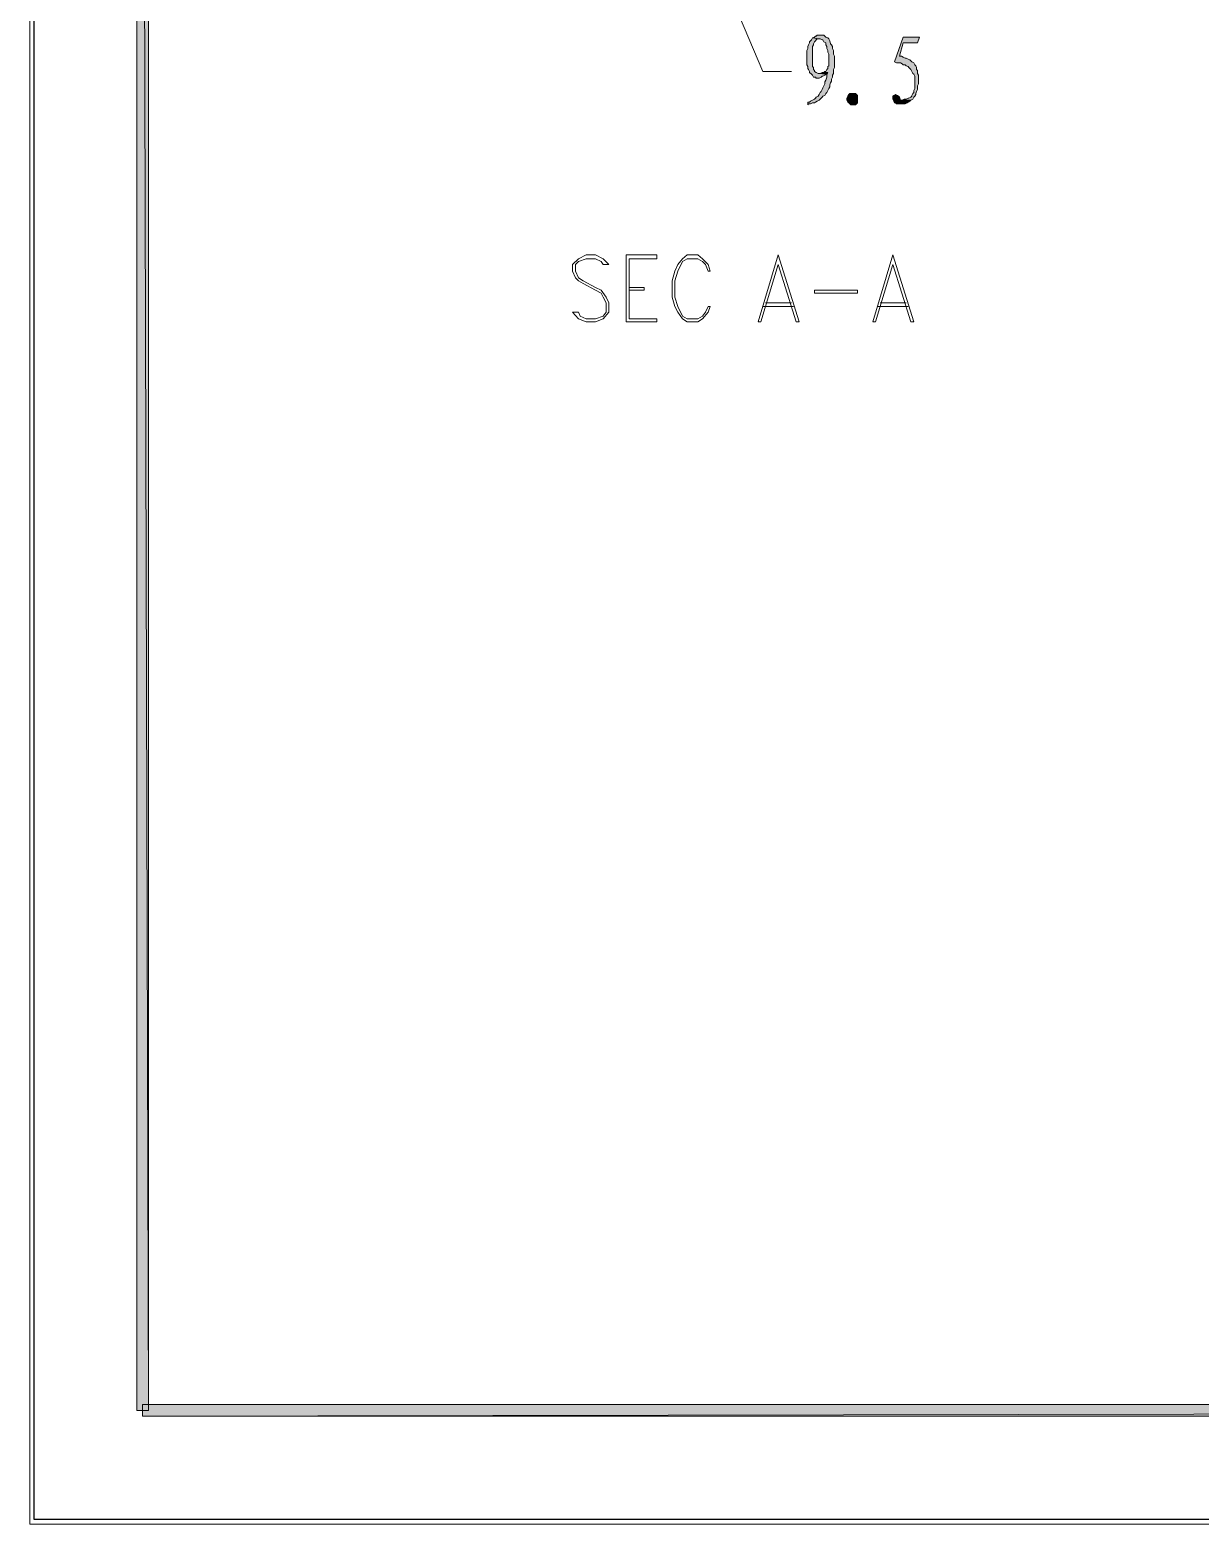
# Model space of a CAD drawing. Header units: inches. Extents: x 7 to 289, y 10 to 206.
# Drawn here: x 6.9 to 58.7, y 10.2 to 76.4 of the extents above; entities that cross this region are included whole.
import ezdxf

# ---------------------------------------------------------------- set-up
doc = ezdxf.new("R2010")
doc.units = ezdxf.units.IN
doc.header["$MEASUREMENT"] = 0
doc.layers.add('图层 1', color=7, linetype='Continuous')

# ---------------------------------------------------------------- blocks, each defined once
blk = doc.blocks.new('block 2')
at = {"layer": '图层 1', "color": 7, "lineweight": 25, "true_color": 0xffffff}
blk.add_lwpolyline([(7.062, 10.406), (288.706, 10.406), (288.706, 206.113), (7.062, 206.113), (7.062, 10.406)], dxfattribs=at)
at = {"layer": '图层 1', "lineweight": 0}
blk.add_lwpolyline([(6.893, 203.7), (288.917, 203.7), (288.917, 10.194), (6.893, 10.194), (6.893, 203.7)], dxfattribs=at)

msp = doc.modelspace()

# ---------------------------------------------------------------- hatches: boundary and pattern name
at = {"layer": '图层 1', "true_color": 0xffffff}
for points in [[(11.634, 15.232), (12.142, 15.232), (11.634, 201.541)], [(12.142, 15.232), (11.634, 201.541), (12.142, 201.033)], [(284.134, 14.978), (283.626, 15.486), (11.888, 14.978)], [(283.626, 15.486), (11.888, 14.978), (11.888, 15.486)]]:
    msp.add_hatch(color=7, dxfattribs=at).paths.add_polyline_path(points)
at = {"layer": '图层 1', "true_color": 0xdda500}
for points in [[(41.902, 76.15), (41.86, 76.15), (41.775, 76.15), (41.733, 76.107), (41.691, 76.107), (41.648, 76.065), (41.564, 76.023), (41.86, 75.98), (41.902, 75.98), (41.987, 75.938), (42.029, 75.938), (42.072, 75.853), (42.156, 75.811), (42.156, 75.726), (42.199, 75.642), (42.199, 75.557), (42.241, 75.472), (42.241, 75.388), (42.283, 75.303), (42.283, 75.218), (42.283, 75.133), (42.283, 75.091), (42.283, 74.964), (42.283, 74.879), (42.283, 74.795), (42.241, 74.753), (42.241, 74.668), (42.199, 74.626), (42.156, 74.541), (42.114, 74.541), (42.072, 74.498), (42.241, 74.498), (42.199, 74.414), (42.199, 74.372), (42.199, 74.287), (42.156, 74.16), (42.114, 74.075), (42.114, 73.991), (42.072, 73.906), (42.029, 73.821), (41.987, 73.736), (41.945, 73.652), (41.902, 73.61), (41.86, 73.525), (41.818, 73.44), (41.733, 73.398), (41.691, 73.355), (41.648, 73.313), (41.564, 73.271), (41.479, 73.229), (41.437, 73.186), (41.352, 73.186), (41.352, 73.059), (41.394, 73.101), (41.479, 73.101), (41.564, 73.144), (41.648, 73.144), (41.691, 73.186), (41.775, 73.229), (41.86, 73.271), (41.902, 73.313), (41.945, 73.355), (41.987, 73.398), (42.029, 73.44), (42.114, 73.483), (42.156, 73.567), (42.199, 73.61), (42.241, 73.694), (42.283, 73.779), (42.326, 73.864), (42.326, 73.948), (42.368, 74.033), (42.41, 74.117), (42.41, 74.202), (42.453, 74.287), (42.453, 74.372), (42.495, 74.456), (42.495, 74.541), (42.495, 74.626), (42.537, 74.71), (42.537, 74.795), (42.537, 74.879), (42.537, 74.964), (42.537, 75.007), (42.537, 75.133), (42.537, 75.218), (42.495, 75.303), (42.495, 75.388), (42.495, 75.472), (42.453, 75.557), (42.453, 75.642), (42.41, 75.726), (42.368, 75.769), (42.326, 75.895), (42.283, 75.98), (42.241, 76.023), (42.156, 76.065), (42.114, 76.107), (42.072, 76.15), (41.987, 76.15)], [(41.564, 76.023), (41.521, 75.938), (41.437, 75.853), (41.437, 75.811), (41.394, 75.726), (41.352, 75.642), (41.352, 75.557), (41.31, 75.472), (41.31, 75.388), (41.31, 75.303), (41.31, 75.218), (41.31, 75.133), (41.31, 75.007), (41.31, 74.922), (41.31, 74.837), (41.352, 74.753), (41.352, 74.668), (41.394, 74.626), (41.437, 74.541), (41.437, 74.498), (41.521, 74.414), (41.564, 74.372), (41.606, 74.287), (41.691, 74.287), (41.733, 74.245), (41.818, 74.245), (41.86, 74.245), (41.945, 74.287), (41.987, 74.329), (42.029, 74.329), (42.114, 74.372), (42.156, 74.414), (41.86, 74.456), (41.818, 74.456), (41.733, 74.498), (41.648, 74.541), (41.648, 74.583), (41.606, 74.626), (41.606, 74.71), (41.564, 74.753), (41.564, 74.837), (41.564, 74.922), (41.564, 75.049), (41.564, 75.176), (41.564, 75.303), (41.564, 75.43), (41.564, 75.514), (41.564, 75.642), (41.606, 75.726), (41.606, 75.769), (41.648, 75.853), (41.691, 75.895), (41.733, 75.938), (41.775, 75.98), (41.818, 75.98), (41.86, 75.98)], [(46.305, 76.065), (45.585, 76.065), (45.204, 74.964), (45.289, 74.922), (45.374, 74.922), (45.458, 74.922), (45.543, 74.879), (45.585, 74.837), (45.67, 74.837), (45.712, 74.795), (45.797, 74.753), (45.839, 74.71), (45.882, 74.668), (45.924, 74.626), (45.966, 74.541), (46.009, 74.456), (46.051, 74.414), (46.093, 74.329), (46.093, 74.245), (46.093, 74.16), (46.093, 74.033), (46.093, 73.991), (46.093, 73.864), (46.093, 73.779), (46.051, 73.694), (46.051, 73.61), (46.009, 73.567), (45.966, 73.483), (45.966, 73.44), (45.924, 73.398), (45.839, 73.355), (45.797, 73.355), (45.712, 73.313), (45.628, 73.313), (45.543, 73.271), (45.458, 73.271), (45.924, 73.271), (46.009, 73.313), (46.051, 73.398), (46.093, 73.44), (46.136, 73.525), (46.136, 73.567), (46.178, 73.652), (46.22, 73.736), (46.22, 73.821), (46.22, 73.906), (46.263, 73.991), (46.263, 74.075), (46.263, 74.202), (46.263, 74.287), (46.263, 74.372), (46.22, 74.456), (46.22, 74.583), (46.178, 74.626), (46.178, 74.71), (46.136, 74.795), (46.093, 74.837), (46.051, 74.922), (45.966, 74.964), (45.924, 75.007), (45.882, 75.049), (45.797, 75.091), (45.712, 75.133), (45.67, 75.133), (45.585, 75.176), (45.501, 75.218), (45.416, 75.218), (45.585, 75.811), (46.22, 75.811)], [(42.072, 74.498), (41.987, 74.498), (41.902, 74.456), (41.86, 74.456), (42.156, 74.414), (42.241, 74.498)], [(43.468, 73.059), (43.384, 73.059), (43.342, 73.059), (43.257, 73.059), (43.215, 73.101), (43.172, 73.144), (43.13, 73.186), (43.088, 73.271), (43.088, 73.355), (43.13, 73.44), (43.172, 73.525), (43.215, 73.567), (43.257, 73.567), (43.299, 73.567), (43.384, 73.567), (43.468, 73.567), (43.511, 73.525), (43.553, 73.483), (43.553, 73.355), (43.553, 73.229), (43.553, 73.144), (43.511, 73.101)], [(45.247, 73.525), (45.204, 73.483), (45.162, 73.483), (45.12, 73.44), (45.12, 73.355), (45.12, 73.313), (45.162, 73.229), (45.204, 73.144), (45.247, 73.144), (45.289, 73.101), (45.374, 73.101), (45.458, 73.101), (45.543, 73.101), (45.628, 73.101), (45.67, 73.101), (45.755, 73.144), (45.797, 73.186), (45.882, 73.229), (45.924, 73.271), (45.458, 73.271), (45.416, 73.398), (45.374, 73.44), (45.331, 73.483)]]:
    msp.add_hatch(color=42, dxfattribs=at).paths.add_polyline_path(points)

# ---------------------------------------------------------------- linework, layer by layer
at = {"layer": '图层 1', "lineweight": 0}
for points in [[(11.634, 15.232), (12.142, 15.232), (11.634, 201.541), (11.634, 15.232)], [(12.142, 15.232), (11.634, 201.541), (12.142, 201.033), (12.142, 15.232)], [(41.902, 76.15), (41.86, 76.15), (41.775, 76.15), (41.733, 76.107), (41.691, 76.107), (41.648, 76.065), (41.564, 76.023), (41.86, 75.98), (41.902, 75.98), (41.987, 75.938), (42.029, 75.938), (42.072, 75.853), (42.156, 75.811), (42.156, 75.726), (42.199, 75.642), (42.199, 75.557), (42.241, 75.472), (42.241, 75.388), (42.283, 75.303), (42.283, 75.218), (42.283, 75.133), (42.283, 75.091), (42.283, 74.964), (42.283, 74.879), (42.283, 74.795), (42.241, 74.753), (42.241, 74.668), (42.199, 74.626), (42.156, 74.541), (42.114, 74.541), (42.072, 74.498), (42.241, 74.498), (42.199, 74.414), (42.199, 74.372), (42.199, 74.287), (42.156, 74.16), (42.114, 74.075), (42.114, 73.991), (42.072, 73.906), (42.029, 73.821), (41.987, 73.736), (41.945, 73.652), (41.902, 73.61), (41.86, 73.525), (41.818, 73.44), (41.733, 73.398), (41.691, 73.355), (41.648, 73.313), (41.564, 73.271), (41.479, 73.229), (41.437, 73.186), (41.352, 73.186), (41.352, 73.059), (41.394, 73.101), (41.479, 73.101), (41.564, 73.144), (41.648, 73.144), (41.691, 73.186), (41.775, 73.229), (41.86, 73.271), (41.902, 73.313), (41.945, 73.355), (41.987, 73.398), (42.029, 73.44), (42.114, 73.483), (42.156, 73.567), (42.199, 73.61), (42.241, 73.694), (42.283, 73.779), (42.326, 73.864), (42.326, 73.948), (42.368, 74.033), (42.41, 74.117), (42.41, 74.202), (42.453, 74.287), (42.453, 74.372), (42.495, 74.456), (42.495, 74.541), (42.495, 74.626), (42.537, 74.71), (42.537, 74.795), (42.537, 74.879), (42.537, 74.964), (42.537, 75.007), (42.537, 75.133), (42.537, 75.218), (42.495, 75.303), (42.495, 75.388), (42.495, 75.472), (42.453, 75.557), (42.453, 75.642), (42.41, 75.726), (42.368, 75.769), (42.326, 75.895), (42.283, 75.98), (42.241, 76.023), (42.156, 76.065), (42.114, 76.107), (42.072, 76.15), (41.987, 76.15), (41.902, 76.15)], [(41.564, 76.023), (41.521, 75.938), (41.437, 75.853), (41.437, 75.811), (41.394, 75.726), (41.352, 75.642), (41.352, 75.557), (41.31, 75.472), (41.31, 75.388), (41.31, 75.303), (41.31, 75.218), (41.31, 75.133), (41.31, 75.007), (41.31, 74.922), (41.31, 74.837), (41.352, 74.753), (41.352, 74.668), (41.394, 74.626), (41.437, 74.541), (41.437, 74.498), (41.521, 74.414), (41.564, 74.372), (41.606, 74.287), (41.691, 74.287), (41.733, 74.245), (41.818, 74.245), (41.86, 74.245), (41.945, 74.287), (41.987, 74.329), (42.029, 74.329), (42.114, 74.372), (42.156, 74.414), (41.86, 74.456), (41.818, 74.456), (41.733, 74.498), (41.648, 74.541), (41.648, 74.583), (41.606, 74.626), (41.606, 74.71), (41.564, 74.753), (41.564, 74.837), (41.564, 74.922), (41.564, 75.049), (41.564, 75.176), (41.564, 75.303), (41.564, 75.43), (41.564, 75.514), (41.564, 75.642), (41.606, 75.726), (41.606, 75.769), (41.648, 75.853), (41.691, 75.895), (41.733, 75.938), (41.775, 75.98), (41.818, 75.98), (41.86, 75.98), (41.564, 76.023)], [(46.305, 76.065), (45.585, 76.065), (45.204, 74.964), (45.289, 74.922), (45.374, 74.922), (45.458, 74.922), (45.543, 74.879), (45.585, 74.837), (45.67, 74.837), (45.712, 74.795), (45.797, 74.753), (45.839, 74.71), (45.882, 74.668), (45.924, 74.626), (45.966, 74.541), (46.009, 74.456), (46.051, 74.414), (46.093, 74.329), (46.093, 74.245), (46.093, 74.16), (46.093, 74.033), (46.093, 73.991), (46.093, 73.864), (46.093, 73.779), (46.051, 73.694), (46.051, 73.61), (46.009, 73.567), (45.966, 73.483), (45.966, 73.44), (45.924, 73.398), (45.839, 73.355), (45.797, 73.355), (45.712, 73.313), (45.628, 73.313), (45.543, 73.271), (45.458, 73.271), (45.924, 73.271), (46.009, 73.313), (46.051, 73.398), (46.093, 73.44), (46.136, 73.525), (46.136, 73.567), (46.178, 73.652), (46.22, 73.736), (46.22, 73.821), (46.22, 73.906), (46.263, 73.991), (46.263, 74.075), (46.263, 74.202), (46.263, 74.287), (46.263, 74.372), (46.22, 74.456), (46.22, 74.583), (46.178, 74.626), (46.178, 74.71), (46.136, 74.795), (46.093, 74.837), (46.051, 74.922), (45.966, 74.964), (45.924, 75.007), (45.882, 75.049), (45.797, 75.091), (45.712, 75.133), (45.67, 75.133), (45.585, 75.176), (45.501, 75.218), (45.416, 75.218), (45.585, 75.811), (46.22, 75.811), (46.305, 76.065)], [(42.072, 74.498), (41.987, 74.498), (41.902, 74.456), (41.86, 74.456), (42.156, 74.414), (42.241, 74.498), (42.072, 74.498)], [(43.468, 73.059), (43.384, 73.059), (43.342, 73.059), (43.257, 73.059), (43.215, 73.101), (43.172, 73.144), (43.13, 73.186), (43.088, 73.271), (43.088, 73.355), (43.13, 73.44), (43.172, 73.525), (43.215, 73.567), (43.257, 73.567), (43.299, 73.567), (43.384, 73.567), (43.468, 73.567), (43.511, 73.525), (43.553, 73.483), (43.553, 73.355), (43.553, 73.229), (43.553, 73.144), (43.511, 73.101), (43.468, 73.059)], [(45.247, 73.525), (45.204, 73.483), (45.162, 73.483), (45.12, 73.44), (45.12, 73.355), (45.12, 73.313), (45.162, 73.229), (45.204, 73.144), (45.247, 73.144), (45.289, 73.101), (45.374, 73.101), (45.458, 73.101), (45.543, 73.101), (45.628, 73.101), (45.67, 73.101), (45.755, 73.144), (45.797, 73.186), (45.882, 73.229), (45.924, 73.271), (45.458, 73.271), (45.416, 73.398), (45.374, 73.44), (45.331, 73.483), (45.247, 73.525)], [(284.134, 14.978), (283.626, 15.486), (11.888, 14.978), (284.134, 14.978)], [(283.626, 15.486), (11.888, 14.978), (11.888, 15.486), (283.626, 15.486)]]:
    msp.add_lwpolyline(points, dxfattribs=at)
at = {"layer": '图层 1', "color": 3, "lineweight": 5, "true_color": 0x00ff00}
msp.add_lwpolyline([(37.5, 78.944), (39.362, 74.541), (40.632, 74.541)], dxfattribs=at)
at = {"layer": '图层 1', "color": 42, "lineweight": 5, "true_color": 0xdda500}
for points in [[(41.902, 76.15), (41.86, 76.15), (41.775, 76.15), (41.733, 76.107), (41.691, 76.107), (41.648, 76.065), (41.564, 76.023), (41.86, 75.98), (41.902, 75.98), (41.987, 75.938), (42.029, 75.938), (42.072, 75.853), (42.156, 75.811), (42.156, 75.726), (42.199, 75.642), (42.199, 75.557), (42.241, 75.472), (42.241, 75.388), (42.283, 75.303), (42.283, 75.218), (42.283, 75.133), (42.283, 75.091), (42.283, 74.964), (42.283, 74.879), (42.283, 74.795), (42.241, 74.753), (42.241, 74.668), (42.199, 74.626), (42.156, 74.541), (42.114, 74.541), (42.072, 74.498), (42.241, 74.498), (42.199, 74.414), (42.199, 74.372), (42.199, 74.287), (42.156, 74.16), (42.114, 74.075), (42.114, 73.991), (42.072, 73.906), (42.029, 73.821), (41.987, 73.736), (41.945, 73.652), (41.902, 73.61), (41.86, 73.525), (41.818, 73.44), (41.733, 73.398), (41.691, 73.355), (41.648, 73.313), (41.564, 73.271), (41.479, 73.229), (41.437, 73.186), (41.352, 73.186), (41.352, 73.059), (41.394, 73.101), (41.479, 73.101), (41.564, 73.144), (41.648, 73.144), (41.691, 73.186), (41.775, 73.229), (41.86, 73.271), (41.902, 73.313), (41.945, 73.355), (41.987, 73.398), (42.029, 73.44), (42.114, 73.483), (42.156, 73.567), (42.199, 73.61), (42.241, 73.694), (42.283, 73.779), (42.326, 73.864), (42.326, 73.948), (42.368, 74.033), (42.41, 74.117), (42.41, 74.202), (42.453, 74.287), (42.453, 74.372), (42.495, 74.456), (42.495, 74.541), (42.495, 74.626), (42.537, 74.71), (42.537, 74.795), (42.537, 74.879), (42.537, 74.964), (42.537, 75.007), (42.537, 75.133), (42.537, 75.218), (42.495, 75.303), (42.495, 75.388), (42.495, 75.472), (42.453, 75.557), (42.453, 75.642), (42.41, 75.726), (42.368, 75.769), (42.326, 75.895), (42.283, 75.98), (42.241, 76.023), (42.156, 76.065), (42.114, 76.107), (42.072, 76.15), (41.987, 76.15), (41.902, 76.15)], [(41.564, 76.023), (41.521, 75.938), (41.437, 75.853), (41.437, 75.811), (41.394, 75.726), (41.352, 75.642), (41.352, 75.557), (41.31, 75.472), (41.31, 75.388), (41.31, 75.303), (41.31, 75.218), (41.31, 75.133), (41.31, 75.007), (41.31, 74.922), (41.31, 74.837), (41.352, 74.753), (41.352, 74.668), (41.394, 74.626), (41.437, 74.541), (41.437, 74.498), (41.521, 74.414), (41.564, 74.372), (41.606, 74.287), (41.691, 74.287), (41.733, 74.245), (41.818, 74.245), (41.86, 74.245), (41.945, 74.287), (41.987, 74.329), (42.029, 74.329), (42.114, 74.372), (42.156, 74.414), (41.86, 74.456), (41.818, 74.456), (41.733, 74.498), (41.648, 74.541), (41.648, 74.583), (41.606, 74.626), (41.606, 74.71), (41.564, 74.753), (41.564, 74.837), (41.564, 74.922), (41.564, 75.049), (41.564, 75.176), (41.564, 75.303), (41.564, 75.43), (41.564, 75.514), (41.564, 75.642), (41.606, 75.726), (41.606, 75.769), (41.648, 75.853), (41.691, 75.895), (41.733, 75.938), (41.775, 75.98), (41.818, 75.98), (41.86, 75.98), (41.564, 76.023)], [(46.305, 76.065), (45.585, 76.065), (45.204, 74.964), (45.289, 74.922), (45.374, 74.922), (45.458, 74.922), (45.543, 74.879), (45.585, 74.837), (45.67, 74.837), (45.712, 74.795), (45.797, 74.753), (45.839, 74.71), (45.882, 74.668), (45.924, 74.626), (45.966, 74.541), (46.009, 74.456), (46.051, 74.414), (46.093, 74.329), (46.093, 74.245), (46.093, 74.16), (46.093, 74.033), (46.093, 73.991), (46.093, 73.864), (46.093, 73.779), (46.051, 73.694), (46.051, 73.61), (46.009, 73.567), (45.966, 73.483), (45.966, 73.44), (45.924, 73.398), (45.839, 73.355), (45.797, 73.355), (45.712, 73.313), (45.628, 73.313), (45.543, 73.271), (45.458, 73.271), (45.924, 73.271), (46.009, 73.313), (46.051, 73.398), (46.093, 73.44), (46.136, 73.525), (46.136, 73.567), (46.178, 73.652), (46.22, 73.736), (46.22, 73.821), (46.22, 73.906), (46.263, 73.991), (46.263, 74.075), (46.263, 74.202), (46.263, 74.287), (46.263, 74.372), (46.22, 74.456), (46.22, 74.583), (46.178, 74.626), (46.178, 74.71), (46.136, 74.795), (46.093, 74.837), (46.051, 74.922), (45.966, 74.964), (45.924, 75.007), (45.882, 75.049), (45.797, 75.091), (45.712, 75.133), (45.67, 75.133), (45.585, 75.176), (45.501, 75.218), (45.416, 75.218), (45.585, 75.811), (46.22, 75.811), (46.305, 76.065)], [(42.072, 74.498), (41.987, 74.498), (41.902, 74.456), (41.86, 74.456), (42.156, 74.414), (42.241, 74.498), (42.072, 74.498)], [(43.468, 73.059), (43.384, 73.059), (43.342, 73.059), (43.257, 73.059), (43.215, 73.101), (43.172, 73.144), (43.13, 73.186), (43.088, 73.271), (43.088, 73.355), (43.13, 73.44), (43.172, 73.525), (43.215, 73.567), (43.257, 73.567), (43.299, 73.567), (43.384, 73.567), (43.468, 73.567), (43.511, 73.525), (43.553, 73.483), (43.553, 73.355), (43.553, 73.229), (43.553, 73.144), (43.511, 73.101), (43.468, 73.059)], [(45.247, 73.525), (45.204, 73.483), (45.162, 73.483), (45.12, 73.44), (45.12, 73.355), (45.12, 73.313), (45.162, 73.229), (45.204, 73.144), (45.247, 73.144), (45.289, 73.101), (45.374, 73.101), (45.458, 73.101), (45.543, 73.101), (45.628, 73.101), (45.67, 73.101), (45.755, 73.144), (45.797, 73.186), (45.882, 73.229), (45.924, 73.271), (45.458, 73.271), (45.416, 73.398), (45.374, 73.44), (45.331, 73.483), (45.247, 73.525)]]:
    msp.add_lwpolyline(points, dxfattribs=at)
at = {"layer": '图层 1', "color": 6, "lineweight": 9, "true_color": 0xff00ff}
for points in [[(32.547, 65.989), (32.293, 66.244), (31.954, 66.413), (31.531, 66.413), (31.192, 66.244), (30.938, 65.989), (30.938, 65.693), (31.065, 65.397), (31.192, 65.27), (31.404, 65.143), (31.954, 64.847), (32.208, 64.72), (32.293, 64.55), (32.42, 64.296), (32.42, 63.873), (32.293, 63.704), (31.954, 63.576), (31.531, 63.576), (31.277, 63.704), (31.192, 63.873), (30.938, 63.873)], [(32.547, 65.989), (32.293, 65.989), (32.208, 66.117), (31.954, 66.244), (31.531, 66.244), (31.192, 66.117), (31.065, 65.989), (31.065, 65.693), (31.192, 65.397), (31.404, 65.27), (31.954, 64.973), (32.208, 64.847), (32.42, 64.55), (32.547, 64.296), (32.547, 63.873), (32.293, 63.576), (31.954, 63.45), (31.531, 63.45), (31.192, 63.576), (30.938, 63.873)], [(33.309, 66.413), (34.663, 66.413)], [(33.309, 66.413), (33.309, 63.45)], [(33.436, 66.244), (34.663, 66.244), (34.663, 66.413)], [(33.436, 66.244), (33.436, 63.576)], [(37.034, 65.693), (36.949, 65.989), (36.695, 66.244), (36.484, 66.413), (36.018, 66.413), (35.806, 66.244), (35.595, 65.989), (35.468, 65.693), (35.341, 65.27), (35.341, 64.55), (35.468, 64.127), (35.595, 63.873), (35.806, 63.576), (36.018, 63.45), (36.484, 63.45), (36.695, 63.576), (36.949, 63.873), (37.034, 64.127)], [(37.034, 65.693), (36.949, 65.693), (36.822, 65.989), (36.695, 66.117), (36.484, 66.244), (36.018, 66.244), (35.806, 66.117), (35.595, 65.693), (35.468, 65.27), (35.468, 64.55), (35.595, 64.127), (35.806, 63.704), (36.018, 63.576), (36.484, 63.576), (36.695, 63.704), (36.822, 63.873), (36.949, 64.127), (37.034, 64.127)], [(40.04, 66.413), (39.151, 63.45)], [(40.04, 65.989), (40.844, 63.45), (40.971, 63.45), (40.04, 66.413)], [(45.12, 66.413), (44.231, 63.45)], [(45.12, 65.989), (45.924, 63.45), (46.051, 63.45), (45.12, 66.413)], [(40.04, 65.989), (39.278, 63.45), (39.151, 63.45)], [(45.12, 65.989), (44.357, 63.45), (44.231, 63.45)], [(33.436, 64.973), (34.113, 64.973), (34.113, 64.847), (33.436, 64.847)], [(39.489, 64.296), (40.632, 64.296)], [(41.648, 64.847), (43.553, 64.847), (43.553, 64.72)], [(41.648, 64.847), (41.648, 64.72), (43.553, 64.72)], [(44.569, 64.296), (45.712, 64.296)], [(33.436, 63.576), (34.663, 63.576), (34.663, 63.45), (33.309, 63.45)], [(39.362, 64.127), (40.717, 64.127)], [(44.442, 64.127), (45.797, 64.127)]]:
    msp.add_lwpolyline(points, dxfattribs=at)

# ---------------------------------------------------------------- block references
at = {"layer": '图层 1'}
msp.add_blockref('block 2', (0, 0), dxfattribs=at)

doc.saveas('drawing.dxf')
